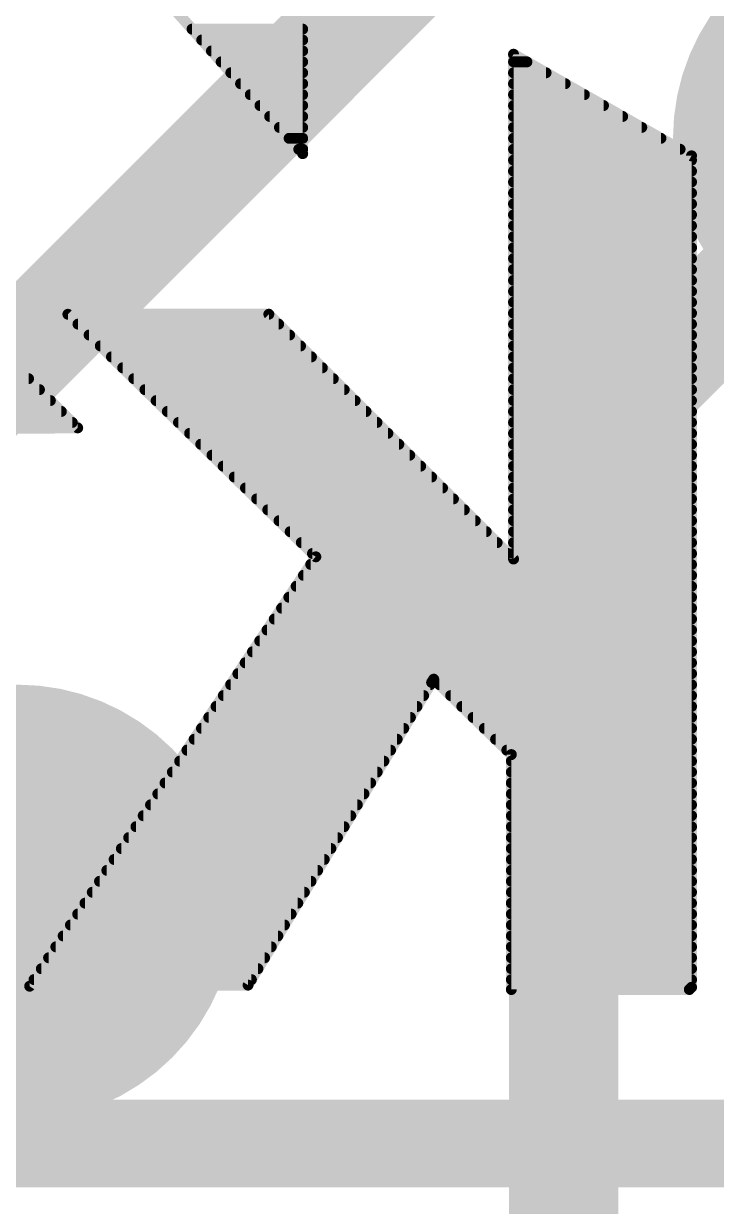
# Model space of a CAD drawing. Extents: x -33 to 74, y -11 to 28.
# Drawn here: x 19.064 to 20.675, y 11.868 to 14.618 of the extents above; entities that cross this region are included whole.
import ezdxf

# ---------------------------------------------------------------- set-up
doc = ezdxf.new("R2010")
doc.units = 0
for name, color, linetype in [('1', 12, 'CONTINUOUS'), ('16', 132, 'CONTINUOUS'), ('18', 110, 'CONTINUOUS'), ('21', 41, 'CONTINUOUS'), ('22', 40, 'CONTINUOUS')]:
    doc.layers.add(name, color=color, linetype=linetype)

# ---------------------------------------------------------------- blocks, each defined once
blk = doc.blocks.new('ROUNDV')
at = {"const_width": 0.5}
blk.add_lwpolyline([(0, -0.25, 1), (0, 0.25, 1), (0, -0.25)], format="xyb", dxfattribs=at)

msp = doc.modelspace()

# ---------------------------------------------------------------- linework, layer by layer
at = {"layer": '1', "const_width": 0.254}
for points in [[(20.6375, 15.4305), (18.0975, 12.8905)], [(18.7325, 12.2555), (19.05, 12.573)]]:
    msp.add_lwpolyline(points, dxfattribs=at)
at = {"layer": '1', "const_width": 0.127}
msp.add_lwpolyline([(19.0949, 12.5281, 1), (19.0051, 12.6179)], format="xyb", dxfattribs=at)
at = {"layer": '16'}
for points, const_width in [([(19.05, 12.573), (16.51, 15.113)], 0.4064), ([(20.32, 13.589), (21.082, 14.351)], 0.254), ([(20.32, 13.589), (20.32, 8.89)], 0.254)]:
    msp.add_lwpolyline(points, dxfattribs=dict(at, const_width=const_width))
for points, const_width in [([(20.3835, 13.589, 1), (20.2565, 13.589)], 0.127), ([(20.2751, 13.6339, 1), (20.3649, 13.5441)], 0.127), ([(18.9782, 12.5012, 1), (19.1218, 12.6448)], 0.2032)]:
    msp.add_lwpolyline(points, format="xyb", dxfattribs=dict(at, const_width=const_width))
at = {"layer": '21', "const_width": 0.2032}
msp.add_lwpolyline([(14.7193, 12.0142), (23.3807, 12.0142)], dxfattribs=at)
at = {"layer": '22', "const_width": 0.0254}
for points in [[(19.7129, 15.8318), (19.7129, 14.3154)], [(19.7129, 14.3154), (19.2253, 14.8641)], [(19.4556, 14.605), (19.7129, 14.605)], [(19.4781, 14.5796), (19.7129, 14.5796)], [(19.5007, 14.5542), (19.7129, 14.5542)], [(20.6172, 14.3104), (20.2032, 14.5466)], [(20.2032, 14.5466), (20.2032, 13.3731)], [(19.5233, 14.5288), (19.7129, 14.5288)], [(20.2032, 14.5288), (20.2344, 14.5288)], [(19.5458, 14.5034), (19.7129, 14.5034)], [(19.5684, 14.478), (19.7129, 14.478)], [(20.2032, 14.5034), (20.2789, 14.5034)], [(20.2032, 14.478), (20.3234, 14.478)], [(19.591, 14.4526), (19.7129, 14.4526)], [(20.2032, 14.4526), (20.368, 14.4526)], [(19.6136, 14.4272), (19.7129, 14.4272)], [(20.2032, 14.4272), (20.4125, 14.4272)], [(19.6361, 14.4018), (19.7129, 14.4018)], [(20.2032, 14.4018), (20.457, 14.4018)], [(19.6587, 14.3764), (19.7129, 14.3764)], [(20.2032, 14.3764), (20.5015, 14.3764)], [(19.6813, 14.351), (19.7129, 14.351)], [(20.2032, 14.351), (20.546, 14.351)], [(19.7038, 14.3256), (19.7129, 14.3256)], [(20.2032, 14.3256), (20.5906, 14.3256)], [(20.2032, 14.3002), (20.6172, 14.3002)], [(20.6172, 12.3774), (20.6172, 14.3104)], [(20.2032, 14.2748), (20.6172, 14.2748)], [(20.2032, 14.2494), (20.6172, 14.2494)], [(20.2032, 14.224), (20.6172, 14.224)], [(20.2032, 14.1986), (20.6172, 14.1986)], [(20.2032, 14.1732), (20.6172, 14.1732)], [(20.2032, 14.1478), (20.6172, 14.1478)], [(20.2032, 14.1224), (20.6172, 14.1224)], [(20.2032, 14.097), (20.6172, 14.097)], [(20.2032, 14.0716), (20.6172, 14.0716)], [(20.2032, 14.0462), (20.6172, 14.0462)], [(20.2032, 14.0208), (20.6172, 14.0208)], [(20.2032, 13.9954), (20.6172, 13.9954)], [(20.2032, 13.97), (20.6172, 13.97)], [(19.1897, 13.6779), (18.923, 13.9446)], [(19.6342, 13.9421), (19.1668, 13.9421)], [(19.1668, 13.9421), (19.7434, 13.3782)], [(20.2032, 13.3731), (19.6342, 13.9421)], [(20.2032, 13.9446), (20.6172, 13.9446)], [(19.1902, 13.9192), (19.6571, 13.9192)], [(20.2032, 13.9192), (20.6172, 13.9192)], [(19.2162, 13.8938), (19.6825, 13.8938)], [(20.2032, 13.8938), (20.6172, 13.8938)], [(19.2422, 13.8684), (19.7079, 13.8684)], [(20.2032, 13.8684), (20.6172, 13.8684)], [(19.2681, 13.843), (19.7333, 13.843)], [(19.2941, 13.8176), (19.7587, 13.8176)], [(20.2032, 13.843), (20.6172, 13.843)], [(20.2032, 13.8176), (20.6172, 13.8176)], [(18.0746, 13.7922), (19.0754, 13.7922)], [(19.3201, 13.7922), (19.7841, 13.7922)], [(20.2032, 13.7922), (20.6172, 13.7922)], [(18.0746, 13.7668), (19.1008, 13.7668)], [(19.346, 13.7668), (19.8095, 13.7668)], [(20.2032, 13.7668), (20.6172, 13.7668)], [(18.0746, 13.7414), (19.1262, 13.7414)], [(19.372, 13.7414), (19.8349, 13.7414)], [(20.2032, 13.7414), (20.6172, 13.7414)], [(18.0746, 13.716), (19.1516, 13.716)], [(19.398, 13.716), (19.8603, 13.716)], [(20.2032, 13.716), (20.6172, 13.716)], [(18.0746, 13.6906), (19.177, 13.6906)], [(19.424, 13.6906), (19.8857, 13.6906)], [(20.2032, 13.6906), (20.6172, 13.6906)], [(18.7909, 13.6754), (19.1897, 13.6779)], [(19.4499, 13.6652), (19.9111, 13.6652)], [(20.2032, 13.6652), (20.6172, 13.6652)], [(19.4759, 13.6398), (19.9365, 13.6398)], [(20.2032, 13.6398), (20.6172, 13.6398)], [(19.5019, 13.6144), (19.9619, 13.6144)], [(20.2032, 13.6144), (20.6172, 13.6144)], [(19.5279, 13.589), (19.9873, 13.589)], [(20.2032, 13.589), (20.6172, 13.589)], [(19.5538, 13.5636), (20.0127, 13.5636)], [(20.2032, 13.5636), (20.6172, 13.5636)], [(19.5798, 13.5382), (20.0381, 13.5382)], [(20.2032, 13.5382), (20.6172, 13.5382)], [(19.6058, 13.5128), (20.0635, 13.5128)], [(20.2032, 13.5128), (20.6172, 13.5128)], [(19.6317, 13.4874), (20.0889, 13.4874)], [(19.6577, 13.462), (20.1143, 13.462)], [(20.2032, 13.4874), (20.6172, 13.4874)], [(20.2032, 13.462), (20.6172, 13.462)], [(19.6837, 13.4366), (20.1397, 13.4366)], [(20.2032, 13.4366), (20.6172, 13.4366)], [(19.7097, 13.4112), (20.1651, 13.4112)], [(20.2032, 13.4112), (20.6172, 13.4112)], [(19.7434, 13.3782), (19.0779, 12.38)], [(19.7356, 13.3858), (20.1905, 13.3858)], [(20.2032, 13.3858), (20.6172, 13.3858)], [(19.7315, 13.3604), (20.6172, 13.3604)], [(19.7146, 13.335), (20.6172, 13.335)], [(19.6977, 13.3096), (20.6172, 13.3096)], [(19.6807, 13.2842), (20.6172, 13.2842)], [(19.6638, 13.2588), (20.6172, 13.2588)], [(19.6469, 13.2334), (20.6172, 13.2334)], [(19.6299, 13.208), (20.6172, 13.208)], [(19.613, 13.1826), (20.6172, 13.1826)], [(19.5791, 13.1318), (20.6172, 13.1318)], [(19.5961, 13.1572), (20.6172, 13.1572)], [(19.5622, 13.1064), (20.6172, 13.1064)], [(19.5453, 13.081), (20.0096, 13.081)], [(19.5859, 12.3825), (20.0127, 13.0861)], [(20.0127, 13.0861), (20.0177, 13.0937)], [(20.0177, 13.0937), (20.1981, 12.9184)], [(20.0308, 13.081), (20.6172, 13.081)], [(19.5283, 13.0556), (19.9942, 13.0556)], [(20.0569, 13.0556), (20.6172, 13.0556)], [(19.5114, 13.0302), (19.9788, 13.0302)], [(20.083, 13.0302), (20.6172, 13.0302)], [(19.4945, 13.0048), (19.9634, 13.0048)], [(20.1092, 13.0048), (20.6172, 13.0048)], [(19.4775, 12.9794), (19.948, 12.9794)], [(20.1353, 12.9794), (20.6172, 12.9794)], [(19.4606, 12.954), (19.9326, 12.954)], [(20.1615, 12.954), (20.6172, 12.954)], [(19.4437, 12.9286), (19.9172, 12.9286)], [(20.1876, 12.9286), (20.6172, 12.9286)], [(20.1981, 12.9184), (20.1981, 12.3723)], [(19.4267, 12.9032), (19.9018, 12.9032)], [(20.1981, 12.9032), (20.6172, 12.9032)], [(19.4098, 12.8778), (19.8863, 12.8778)], [(20.1981, 12.8778), (20.6172, 12.8778)], [(19.3928, 12.8524), (19.8709, 12.8524)], [(20.1981, 12.8524), (20.6172, 12.8524)], [(19.359, 12.8016), (19.8401, 12.8016)], [(19.3759, 12.827), (19.8555, 12.827)], [(20.1981, 12.827), (20.6172, 12.827)], [(20.1981, 12.8016), (20.6172, 12.8016)], [(19.342, 12.7762), (19.8247, 12.7762)], [(20.1981, 12.7762), (20.6172, 12.7762)], [(19.3251, 12.7508), (19.8093, 12.7508)], [(20.1981, 12.7508), (20.6172, 12.7508)], [(19.3082, 12.7254), (19.7939, 12.7254)], [(20.1981, 12.7254), (20.6172, 12.7254)], [(19.2912, 12.7), (19.7785, 12.7)], [(20.1981, 12.7), (20.6172, 12.7)], [(19.2743, 12.6746), (19.7631, 12.6746)], [(20.1981, 12.6746), (20.6172, 12.6746)], [(19.2574, 12.6492), (19.7477, 12.6492)], [(20.1981, 12.6492), (20.6172, 12.6492)], [(19.2404, 12.6238), (19.7323, 12.6238)], [(20.1981, 12.6238), (20.6172, 12.6238)], [(19.2235, 12.5984), (19.7169, 12.5984)], [(20.1981, 12.5984), (20.6172, 12.5984)], [(19.2066, 12.573), (19.7015, 12.573)], [(20.1981, 12.573), (20.6172, 12.573)], [(19.1896, 12.5476), (19.686, 12.5476)], [(20.1981, 12.5476), (20.6172, 12.5476)], [(19.1727, 12.5222), (19.6706, 12.5222)], [(20.1981, 12.5222), (20.6172, 12.5222)], [(19.1388, 12.4714), (19.6398, 12.4714)], [(19.1558, 12.4968), (19.6552, 12.4968)], [(20.1981, 12.4968), (20.6172, 12.4968)], [(20.1981, 12.4714), (20.6172, 12.4714)], [(19.1219, 12.446), (19.6244, 12.446)], [(20.1981, 12.446), (20.6172, 12.446)], [(19.105, 12.4206), (19.609, 12.4206)], [(20.1981, 12.4206), (20.6172, 12.4206)], [(19.088, 12.3952), (19.5936, 12.3952)], [(20.1981, 12.3952), (20.6172, 12.3952)], [(19.0779, 12.38), (19.5859, 12.3825)], [(20.1981, 12.3723), (20.6121, 12.3723)], [(20.6121, 12.3723), (20.6172, 12.3774)]]:
    msp.add_lwpolyline(points, dxfattribs=at)
at = {"layer": '22', "const_width": 0.0127}
for points in [[(19.4556, 14.6113, 1), (19.4556, 14.5987)], [(19.7129, 14.5987, 1), (19.7129, 14.6113)], [(19.4781, 14.586, 1), (19.4781, 14.5733)], [(19.7129, 14.5733, 1), (19.7129, 14.586)], [(19.5007, 14.5606, 1), (19.5007, 14.5479)], [(19.7129, 14.5479, 1), (19.7129, 14.5606)], [(20.2063, 14.5521, 1), (20.2001, 14.5411)], [(20.2096, 14.5466, 1), (20.1969, 14.5466)], [(19.5233, 14.5351, 1), (19.5233, 14.5225)], [(19.7129, 14.5225, 1), (19.7129, 14.5351)], [(20.2032, 14.5351, 1), (20.2032, 14.5225)], [(20.2344, 14.5225, 1), (20.2344, 14.5351)], [(19.5458, 14.5098, 1), (19.5458, 14.4971)], [(19.5684, 14.4844, 1), (19.5684, 14.4717)], [(19.7129, 14.4971, 1), (19.7129, 14.5098)], [(19.7129, 14.4717, 1), (19.7129, 14.4844)], [(20.2032, 14.5098, 1), (20.2032, 14.4971)], [(20.2032, 14.4844, 1), (20.2032, 14.4717)], [(20.2789, 14.4971, 1), (20.2789, 14.5098)], [(20.3234, 14.4717, 1), (20.3234, 14.4844)], [(19.591, 14.4589, 1), (19.591, 14.4463)], [(19.7129, 14.4463, 1), (19.7129, 14.4589)], [(20.2032, 14.4589, 1), (20.2032, 14.4463)], [(20.368, 14.4463, 1), (20.368, 14.4589)], [(19.6136, 14.4336, 1), (19.6136, 14.4209)], [(19.7129, 14.4209, 1), (19.7129, 14.4336)], [(20.2032, 14.4336, 1), (20.2032, 14.4209)], [(20.4125, 14.4209, 1), (20.4125, 14.4336)], [(19.6361, 14.4082, 1), (19.6361, 14.3955)], [(19.7129, 14.3955, 1), (19.7129, 14.4082)], [(20.2032, 14.4082, 1), (20.2032, 14.3955)], [(20.457, 14.3955, 1), (20.457, 14.4082)], [(19.6587, 14.3827, 1), (19.6587, 14.3701)], [(19.7129, 14.3701, 1), (19.7129, 14.3827)], [(20.2032, 14.3827, 1), (20.2032, 14.3701)], [(20.5015, 14.3701, 1), (20.5015, 14.3827)], [(19.6813, 14.3574, 1), (19.6813, 14.3447)], [(19.7129, 14.3447, 1), (19.7129, 14.3574)], [(20.2032, 14.3574, 1), (20.2032, 14.3447)], [(20.546, 14.3447, 1), (20.546, 14.3574)], [(19.7038, 14.332, 1), (19.7038, 14.3193)], [(19.7082, 14.3112, 1), (19.7176, 14.3196)], [(19.7129, 14.3193, 1), (19.7129, 14.332)], [(20.2032, 14.332, 1), (20.2032, 14.3193)], [(20.5906, 14.3193, 1), (20.5906, 14.332)], [(19.7066, 14.3154, 1), (19.7193, 14.3154)], [(20.2032, 14.3065, 1), (20.2032, 14.2939)], [(20.6236, 14.3104, 1), (20.6108, 14.3104)], [(20.6141, 14.3049, 1), (20.6203, 14.3159)], [(20.6172, 14.2939, 1), (20.6172, 14.3065)], [(20.2032, 14.2812, 1), (20.2032, 14.2685)], [(20.6172, 14.2685, 1), (20.6172, 14.2812)], [(20.2032, 14.2558, 1), (20.2032, 14.2431)], [(20.6172, 14.2431, 1), (20.6172, 14.2558)], [(20.2032, 14.2303, 1), (20.2032, 14.2177)], [(20.6172, 14.2177, 1), (20.6172, 14.2303)], [(20.2032, 14.205, 1), (20.2032, 14.1923)], [(20.6172, 14.1923, 1), (20.6172, 14.205)], [(20.2032, 14.1796, 1), (20.2032, 14.1669)], [(20.2032, 14.1541, 1), (20.2032, 14.1415)], [(20.6172, 14.1669, 1), (20.6172, 14.1796)], [(20.6172, 14.1415, 1), (20.6172, 14.1541)], [(20.2032, 14.1288, 1), (20.2032, 14.1161)], [(20.6172, 14.1161, 1), (20.6172, 14.1288)], [(20.2032, 14.1034, 1), (20.2032, 14.0907)], [(20.6172, 14.0907, 1), (20.6172, 14.1034)], [(20.2032, 14.0779, 1), (20.2032, 14.0653)], [(20.6172, 14.0653, 1), (20.6172, 14.0779)], [(20.2032, 14.0526, 1), (20.2032, 14.0399)], [(20.6172, 14.0399, 1), (20.6172, 14.0526)], [(20.2032, 14.0272, 1), (20.2032, 14.0145)], [(20.6172, 14.0145, 1), (20.6172, 14.0272)], [(20.2032, 14.0017, 1), (20.2032, 13.9891)], [(20.6172, 13.9891, 1), (20.6172, 14.0017)], [(20.2032, 13.9764, 1), (20.2032, 13.9637)], [(20.6172, 13.9637, 1), (20.6172, 13.9764)], [(19.1668, 13.9484, 1), (19.1668, 13.9358)], [(19.1712, 13.9466, 1), (19.1624, 13.9376)], [(19.6387, 13.9466, 1), (19.6297, 13.9376)], [(19.6342, 13.9358, 1), (19.6342, 13.9484)], [(20.2032, 13.951, 1), (20.2032, 13.9383)], [(20.6172, 13.9383, 1), (20.6172, 13.951)], [(19.1902, 13.9255, 1), (19.1902, 13.9129)], [(19.6571, 13.9129, 1), (19.6571, 13.9255)], [(20.2032, 13.9255, 1), (20.2032, 13.9129)], [(20.6172, 13.9129, 1), (20.6172, 13.9255)], [(19.2162, 13.9002, 1), (19.2162, 13.8875)], [(19.6825, 13.8875, 1), (19.6825, 13.9002)], [(20.2032, 13.9002, 1), (20.2032, 13.8875)], [(20.6172, 13.8875, 1), (20.6172, 13.9002)], [(19.2422, 13.8748, 1), (19.2422, 13.8621)], [(19.7079, 13.8621, 1), (19.7079, 13.8748)], [(20.2032, 13.8748, 1), (20.2032, 13.8621)], [(20.6172, 13.8621, 1), (20.6172, 13.8748)], [(19.2681, 13.8493, 1), (19.2681, 13.8367)], [(19.2941, 13.8239, 1), (19.2941, 13.8113)], [(19.7333, 13.8367, 1), (19.7333, 13.8493)], [(19.7587, 13.8113, 1), (19.7587, 13.8239)], [(20.2032, 13.8493, 1), (20.2032, 13.8367)], [(20.2032, 13.8239, 1), (20.2032, 13.8113)], [(20.6172, 13.8367, 1), (20.6172, 13.8493)], [(20.6172, 13.8113, 1), (20.6172, 13.8239)], [(19.0754, 13.7859, 1), (19.0754, 13.7986)], [(19.3201, 13.7986, 1), (19.3201, 13.7859)], [(19.7841, 13.7859, 1), (19.7841, 13.7986)], [(20.2032, 13.7986, 1), (20.2032, 13.7859)], [(20.6172, 13.7859, 1), (20.6172, 13.7986)], [(19.1008, 13.7605, 1), (19.1008, 13.7731)], [(19.346, 13.7731, 1), (19.346, 13.7605)], [(19.8095, 13.7605, 1), (19.8095, 13.7731)], [(20.2032, 13.7731, 1), (20.2032, 13.7605)], [(20.6172, 13.7605, 1), (20.6172, 13.7731)], [(19.1262, 13.7351, 1), (19.1262, 13.7477)], [(19.372, 13.7477, 1), (19.372, 13.7351)], [(19.8349, 13.7351, 1), (19.8349, 13.7477)], [(20.2032, 13.7477, 1), (20.2032, 13.7351)], [(20.6172, 13.7351, 1), (20.6172, 13.7477)], [(19.1516, 13.7097, 1), (19.1516, 13.7224)], [(19.398, 13.7224, 1), (19.398, 13.7097)], [(19.8603, 13.7097, 1), (19.8603, 13.7224)], [(20.2032, 13.7224, 1), (20.2032, 13.7097)], [(20.6172, 13.7097, 1), (20.6172, 13.7224)], [(19.177, 13.6843, 1), (19.177, 13.6969)], [(19.424, 13.6969, 1), (19.424, 13.6843)], [(19.8857, 13.6843, 1), (19.8857, 13.6969)], [(20.2032, 13.6969, 1), (20.2032, 13.6843)], [(20.6172, 13.6843, 1), (20.6172, 13.6969)], [(19.1852, 13.6734, 1), (19.1942, 13.6824)], [(19.1897, 13.6716, 1), (19.1897, 13.6842)], [(19.4499, 13.6715, 1), (19.4499, 13.6589)], [(19.9111, 13.6589, 1), (19.9111, 13.6715)], [(20.2032, 13.6715, 1), (20.2032, 13.6589)], [(20.6172, 13.6589, 1), (20.6172, 13.6715)], [(19.4759, 13.6462, 1), (19.4759, 13.6335)], [(19.9365, 13.6335, 1), (19.9365, 13.6462)], [(20.2032, 13.6462, 1), (20.2032, 13.6335)], [(20.6172, 13.6335, 1), (20.6172, 13.6462)], [(19.5019, 13.6207, 1), (19.5019, 13.6081)], [(19.9619, 13.6081, 1), (19.9619, 13.6207)], [(20.2032, 13.6207, 1), (20.2032, 13.6081)], [(20.6172, 13.6081, 1), (20.6172, 13.6207)], [(19.5279, 13.5953, 1), (19.5279, 13.5827)], [(19.9873, 13.5827, 1), (19.9873, 13.5953)], [(20.2032, 13.5953, 1), (20.2032, 13.5827)], [(20.6172, 13.5827, 1), (20.6172, 13.5953)], [(19.5538, 13.57, 1), (19.5538, 13.5573)], [(20.0127, 13.5573, 1), (20.0127, 13.57)], [(20.2032, 13.57, 1), (20.2032, 13.5573)], [(20.6172, 13.5573, 1), (20.6172, 13.57)], [(19.5798, 13.5445, 1), (19.5798, 13.5319)], [(20.0381, 13.5319, 1), (20.0381, 13.5445)], [(20.2032, 13.5445, 1), (20.2032, 13.5319)], [(20.6172, 13.5319, 1), (20.6172, 13.5445)], [(19.6058, 13.5191, 1), (19.6058, 13.5065)], [(20.0635, 13.5065, 1), (20.0635, 13.5191)], [(20.2032, 13.5191, 1), (20.2032, 13.5065)], [(20.6172, 13.5065, 1), (20.6172, 13.5191)], [(19.6317, 13.4938, 1), (19.6317, 13.4811)], [(19.6577, 13.4684, 1), (19.6577, 13.4557)], [(20.0889, 13.4811, 1), (20.0889, 13.4938)], [(20.1143, 13.4557, 1), (20.1143, 13.4684)], [(20.2032, 13.4938, 1), (20.2032, 13.4811)], [(20.2032, 13.4684, 1), (20.2032, 13.4557)], [(20.6172, 13.4811, 1), (20.6172, 13.4938)], [(20.6172, 13.4557, 1), (20.6172, 13.4684)], [(19.6837, 13.4429, 1), (19.6837, 13.4303)], [(20.1397, 13.4303, 1), (20.1397, 13.4429)], [(20.2032, 13.4429, 1), (20.2032, 13.4303)], [(20.6172, 13.4303, 1), (20.6172, 13.4429)], [(19.7097, 13.4176, 1), (19.7097, 13.4049)], [(20.1651, 13.4049, 1), (20.1651, 13.4176)], [(20.2032, 13.4176, 1), (20.2032, 13.4049)], [(20.6172, 13.4049, 1), (20.6172, 13.4176)], [(19.7356, 13.3922, 1), (19.7356, 13.3795)], [(19.7487, 13.3747, 1), (19.7381, 13.3817)], [(20.1905, 13.3795, 1), (20.1905, 13.3922)], [(20.2032, 13.3922, 1), (20.2032, 13.3795)], [(20.6172, 13.3795, 1), (20.6172, 13.3922)], [(19.7315, 13.3667, 1), (19.7315, 13.3541)], [(19.739, 13.3737, 1), (19.7478, 13.3827)], [(20.1969, 13.3731, 1), (20.2096, 13.3731)], [(20.1987, 13.3686, 1), (20.2077, 13.3776)], [(20.6172, 13.3541, 1), (20.6172, 13.3667)], [(19.7146, 13.3414, 1), (19.7146, 13.3287)], [(20.6172, 13.3287, 1), (20.6172, 13.3414)], [(19.6977, 13.316, 1), (19.6977, 13.3033)], [(20.6172, 13.3033, 1), (20.6172, 13.316)], [(19.6807, 13.2905, 1), (19.6807, 13.2779)], [(20.6172, 13.2779, 1), (20.6172, 13.2905)], [(19.6638, 13.2652, 1), (19.6638, 13.2525)], [(20.6172, 13.2525, 1), (20.6172, 13.2652)], [(19.6469, 13.2398, 1), (19.6469, 13.2271)], [(20.6172, 13.2271, 1), (20.6172, 13.2398)], [(19.6299, 13.2143, 1), (19.6299, 13.2017)], [(20.6172, 13.2017, 1), (20.6172, 13.2143)], [(19.613, 13.189, 1), (19.613, 13.1763)], [(20.6172, 13.1763, 1), (20.6172, 13.189)], [(19.5791, 13.1381, 1), (19.5791, 13.1255)], [(19.5961, 13.1636, 1), (19.5961, 13.1509)], [(20.6172, 13.1509, 1), (20.6172, 13.1636)], [(20.6172, 13.1255, 1), (20.6172, 13.1381)], [(19.5622, 13.1128, 1), (19.5622, 13.1001)], [(20.6172, 13.1001, 1), (20.6172, 13.1128)], [(19.5453, 13.0874, 1), (19.5453, 13.0747)], [(20.0074, 13.0896, 1), (20.018, 13.0826)], [(20.0181, 13.0828, 1), (20.0073, 13.0894)], [(20.0096, 13.0747, 1), (20.0096, 13.0874)], [(20.0221, 13.0983, 1), (20.0133, 13.0891)], [(20.023, 13.0902, 1), (20.0124, 13.0972)], [(20.0308, 13.0874, 1), (20.0308, 13.0747)], [(20.6172, 13.0747, 1), (20.6172, 13.0874)], [(19.5283, 13.0619, 1), (19.5283, 13.0493)], [(19.9942, 13.0493, 1), (19.9942, 13.0619)], [(20.0569, 13.0619, 1), (20.0569, 13.0493)], [(20.6172, 13.0493, 1), (20.6172, 13.0619)], [(19.5114, 13.0366, 1), (19.5114, 13.0239)], [(19.9788, 13.0239, 1), (19.9788, 13.0366)], [(20.083, 13.0366, 1), (20.083, 13.0239)], [(20.6172, 13.0239, 1), (20.6172, 13.0366)], [(19.4945, 13.0112, 1), (19.4945, 12.9985)], [(19.9634, 12.9985, 1), (19.9634, 13.0112)], [(20.1092, 13.0112, 1), (20.1092, 12.9985)], [(20.6172, 12.9985, 1), (20.6172, 13.0112)], [(19.4775, 12.9857, 1), (19.4775, 12.9731)], [(19.948, 12.9731, 1), (19.948, 12.9857)], [(20.1353, 12.9857, 1), (20.1353, 12.9731)], [(20.6172, 12.9731, 1), (20.6172, 12.9857)], [(19.4606, 12.9604, 1), (19.4606, 12.9477)], [(19.9326, 12.9477, 1), (19.9326, 12.9604)], [(20.1615, 12.9604, 1), (20.1615, 12.9477)], [(20.6172, 12.9477, 1), (20.6172, 12.9604)], [(19.4437, 12.935, 1), (19.4437, 12.9223)], [(19.9172, 12.9223, 1), (19.9172, 12.935)], [(20.1876, 12.935, 1), (20.1876, 12.9223)], [(20.2045, 12.9184, 1), (20.1917, 12.9184)], [(20.1937, 12.9138, 1), (20.2025, 12.923)], [(20.6172, 12.9223, 1), (20.6172, 12.935)], [(19.4267, 12.9095, 1), (19.4267, 12.8969)], [(19.9018, 12.8969, 1), (19.9018, 12.9095)], [(20.1981, 12.9095, 1), (20.1981, 12.8969)], [(20.6172, 12.8969, 1), (20.6172, 12.9095)], [(19.4098, 12.8841, 1), (19.4098, 12.8715)], [(19.8863, 12.8715, 1), (19.8863, 12.8841)], [(20.1981, 12.8841, 1), (20.1981, 12.8715)], [(20.6172, 12.8715, 1), (20.6172, 12.8841)], [(19.3928, 12.8588, 1), (19.3928, 12.8461)], [(19.8709, 12.8461, 1), (19.8709, 12.8588)], [(20.1981, 12.8588, 1), (20.1981, 12.8461)], [(20.6172, 12.8461, 1), (20.6172, 12.8588)], [(19.359, 12.8079, 1), (19.359, 12.7953)], [(19.3759, 12.8333, 1), (19.3759, 12.8207)], [(19.8401, 12.7953, 1), (19.8401, 12.8079)], [(19.8555, 12.8207, 1), (19.8555, 12.8333)], [(20.1981, 12.8333, 1), (20.1981, 12.8207)], [(20.1981, 12.8079, 1), (20.1981, 12.7953)], [(20.6172, 12.8207, 1), (20.6172, 12.8333)], [(20.6172, 12.7953, 1), (20.6172, 12.8079)], [(19.342, 12.7826, 1), (19.342, 12.7699)], [(19.8247, 12.7699, 1), (19.8247, 12.7826)], [(20.1981, 12.7826, 1), (20.1981, 12.7699)], [(20.6172, 12.7699, 1), (20.6172, 12.7826)], [(19.3251, 12.7571, 1), (19.3251, 12.7445)], [(19.8093, 12.7445, 1), (19.8093, 12.7571)], [(20.1981, 12.7571, 1), (20.1981, 12.7445)], [(20.6172, 12.7445, 1), (20.6172, 12.7571)], [(19.3082, 12.7317, 1), (19.3082, 12.7191)], [(19.7939, 12.7191, 1), (19.7939, 12.7317)], [(20.1981, 12.7317, 1), (20.1981, 12.7191)], [(20.6172, 12.7191, 1), (20.6172, 12.7317)], [(19.2912, 12.7064, 1), (19.2912, 12.6937)], [(19.7785, 12.6937, 1), (19.7785, 12.7064)], [(20.1981, 12.7064, 1), (20.1981, 12.6937)], [(20.6172, 12.6937, 1), (20.6172, 12.7064)], [(19.2743, 12.6809, 1), (19.2743, 12.6683)], [(19.7631, 12.6683, 1), (19.7631, 12.6809)], [(20.1981, 12.6809, 1), (20.1981, 12.6683)], [(20.6172, 12.6683, 1), (20.6172, 12.6809)], [(19.2574, 12.6555, 1), (19.2574, 12.6429)], [(19.7477, 12.6429, 1), (19.7477, 12.6555)], [(20.1981, 12.6555, 1), (20.1981, 12.6429)], [(20.6172, 12.6429, 1), (20.6172, 12.6555)], [(19.2404, 12.6302, 1), (19.2404, 12.6175)], [(19.7323, 12.6175, 1), (19.7323, 12.6302)], [(20.1981, 12.6302, 1), (20.1981, 12.6175)], [(20.6172, 12.6175, 1), (20.6172, 12.6302)], [(19.2235, 12.6047, 1), (19.2235, 12.5921)], [(19.7169, 12.5921, 1), (19.7169, 12.6047)], [(20.1981, 12.6047, 1), (20.1981, 12.5921)], [(20.6172, 12.5921, 1), (20.6172, 12.6047)], [(19.2066, 12.5793, 1), (19.2066, 12.5667)], [(19.7015, 12.5667, 1), (19.7015, 12.5793)], [(20.1981, 12.5793, 1), (20.1981, 12.5667)], [(20.6172, 12.5667, 1), (20.6172, 12.5793)], [(19.1896, 12.554, 1), (19.1896, 12.5413)], [(19.686, 12.5413, 1), (19.686, 12.554)], [(20.1981, 12.554, 1), (20.1981, 12.5413)], [(20.6172, 12.5413, 1), (20.6172, 12.554)], [(19.1727, 12.5285, 1), (19.1727, 12.5159)], [(19.6706, 12.5159, 1), (19.6706, 12.5285)], [(20.1981, 12.5285, 1), (20.1981, 12.5159)], [(20.6172, 12.5159, 1), (20.6172, 12.5285)], [(19.1388, 12.4778, 1), (19.1388, 12.4651)], [(19.1558, 12.5031, 1), (19.1558, 12.4905)], [(19.6398, 12.4651, 1), (19.6398, 12.4778)], [(19.6552, 12.4905, 1), (19.6552, 12.5031)], [(20.1981, 12.5031, 1), (20.1981, 12.4905)], [(20.1981, 12.4778, 1), (20.1981, 12.4651)], [(20.6172, 12.4905, 1), (20.6172, 12.5031)], [(20.6172, 12.4651, 1), (20.6172, 12.4778)], [(19.1219, 12.4523, 1), (19.1219, 12.4397)], [(19.6244, 12.4397, 1), (19.6244, 12.4523)], [(20.1981, 12.4523, 1), (20.1981, 12.4397)], [(20.6172, 12.4397, 1), (20.6172, 12.4523)], [(19.105, 12.4269, 1), (19.105, 12.4143)], [(19.609, 12.4143, 1), (19.609, 12.4269)], [(20.1981, 12.4269, 1), (20.1981, 12.4143)], [(20.6172, 12.4143, 1), (20.6172, 12.4269)], [(19.088, 12.4016, 1), (19.088, 12.3889)], [(19.5936, 12.3889, 1), (19.5936, 12.4016)], [(20.1981, 12.4016, 1), (20.1981, 12.3889)], [(20.6172, 12.3889, 1), (20.6172, 12.4016)], [(19.0779, 12.3863, 1), (19.0779, 12.3737)], [(19.0726, 12.3835, 1), (19.0832, 12.3765)], [(19.5805, 12.3858, 1), (19.5913, 12.3792)], [(19.5859, 12.3762, 1), (19.5859, 12.3888)], [(20.1917, 12.3723, 1), (20.2045, 12.3723)], [(20.1981, 12.3787, 1), (20.1981, 12.366)], [(20.6076, 12.3768, 1), (20.6166, 12.3678)], [(20.6108, 12.3774, 1), (20.6236, 12.3774)], [(20.6121, 12.366, 1), (20.6121, 12.3787)], [(20.6217, 12.3729, 1), (20.6127, 12.3819)]]:
    msp.add_lwpolyline(points, format="xyb", dxfattribs=at)

# ---------------------------------------------------------------- block references
at = {"layer": '18', "xscale": 1.016, "yscale": 1.016}
for p in [(21.082, 14.351), (21.082, 14.351), (19.05, 12.573), (19.05, 12.573)]:
    msp.add_blockref('ROUNDV', p, dxfattribs=at)

doc.saveas('drawing.dxf')
